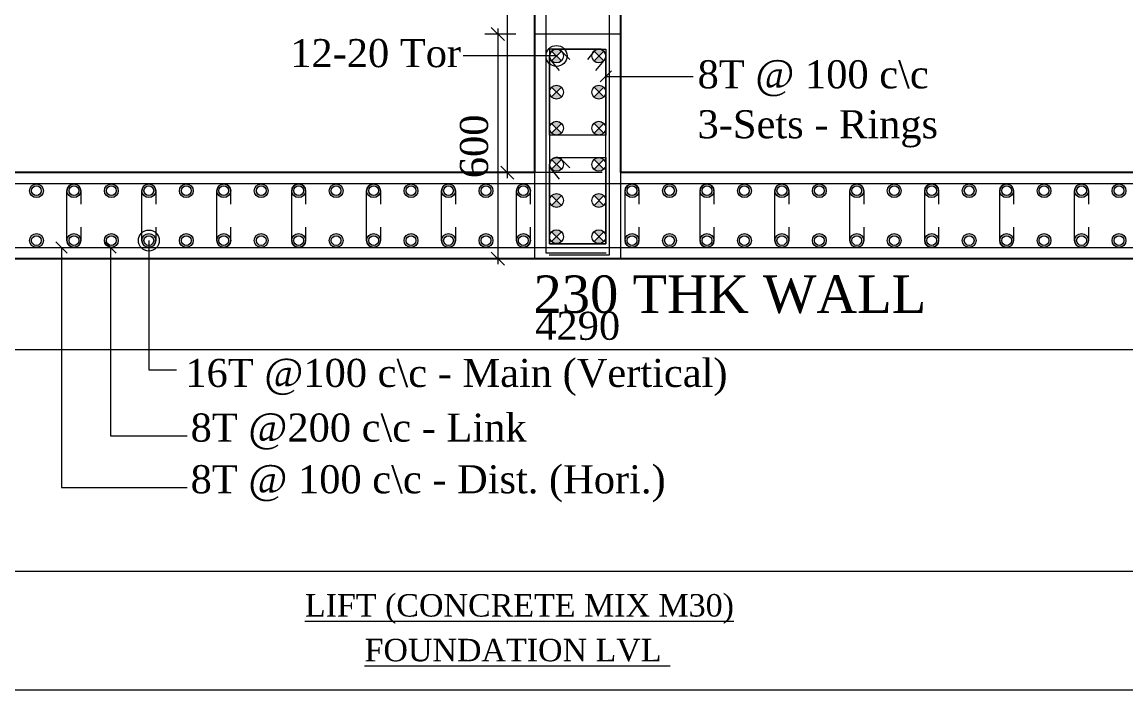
# Model space of a CAD drawing. Header units: metres. Extents: x 95882 to 260884, y 3603 to 81317.
# Drawn here: x 205947 to 208894, y 9093 to 10877 of the extents above; entities that cross this region are included whole.
import ezdxf
from ezdxf.enums import TextEntityAlignment as Align

# ---------------------------------------------------------------- set-up
doc = ezdxf.new("R2010")
doc.units = ezdxf.units.M
doc.header["$LTSCALE"] = 0.05
doc.header["$MEASUREMENT"] = 0
doc.layers.get('0').update_dxf_attribs({"linetype": 'CONTINUOUS', "lineweight": 0})
for name, color, linetype, lineweight in [('S-C3-UP TO TOP', 6, 'CONTINUOUS', 25), ('S-DIM-R', 7, 'CONTINUOUS', 9), ('S-SECTION', 5, 'CONTINUOUS', 5), ('S-SECTION MARK', 124, 'CONTINUOUS', 0), ('S-SHEET', 251, 'CONTINUOUS', 0), ('S-STEEL COL_DIA', 1, 'CONTINUOUS', 9), ('S-STEEL LINK', 1, 'CONTINUOUS', 0), ('S-STEEL RING', 1, 'CONTINUOUS', 9), ('S-TEXT', 7, 'CONTINUOUS', 0), ('S-TEXT COL.', 7, 'CONTINUOUS', 0), ('S-TEXT TITLE', 1, 'CONTINUOUS', 0)]:
    doc.layers.add(name, color=color, linetype=linetype, lineweight=lineweight)
doc.styles.add('SHEET TEXT', font='times.ttf')
doc.styles.get("Standard").update_dxf_attribs({"font": 'times.ttf'})
doc.styles.add('TEXT', font='times.ttf')

# ---------------------------------------------------------------- blocks, each defined once
blk = doc.blocks.new('_Origin')
at = {"color": 0, "linetype": 'ByBlock', "lineweight": -2}
blk.add_line((0, 0), (-1, 0), dxfattribs=at)
blk.add_circle((0, 0), 0.5, dxfattribs=at)
blk = doc.blocks.new('_Oblique')
at = {"color": 0, "linetype": 'ByBlock', "lineweight": -2}
blk.add_line((-0.5, -0.5), (0.5, 0.5), dxfattribs=at)

msp = doc.modelspace()

# ---------------------------------------------------------------- hatches: boundary and pattern name
at = {"layer": 'S-STEEL COL_DIA'}
h = msp.add_hatch(color=256, dxfattribs=at)
h.dxf.hatch_style = 1
h.paths.add_polyline_path([(207373.4, 10786.3), (207373.4, 10767.9, -0.198912), (207360.4, 10773.3)])
h.paths.add_polyline_path([(207373.4, 10786.3), (207386.5, 10773.3, -0.198912), (207373.4, 10767.9)])
h.paths.add_polyline_path([(207373.4, 10804.8, -0.198912), (207386.5, 10799.4), (207373.4, 10786.3)])
h.paths.add_polyline_path([(207360.4, 10799.4, -0.198912), (207373.4, 10804.8), (207373.4, 10786.3)])
h = msp.add_hatch(color=256, dxfattribs=at)
h.dxf.hatch_style = 1
h.paths.add_polyline_path([(207486.5, 10786.3), (207486.5, 10767.9, 0.198912), (207499.6, 10773.3)])
h.paths.add_polyline_path([(207486.5, 10786.3), (207473.5, 10773.3, 0.198912), (207486.5, 10767.9)])
h.paths.add_polyline_path([(207486.5, 10804.8, 0.198912), (207473.5, 10799.4), (207486.5, 10786.3)])
h.paths.add_polyline_path([(207499.6, 10799.4, 0.198912), (207486.5, 10804.8), (207486.5, 10786.3)])
h = msp.add_hatch(color=256, dxfattribs=at)
h.dxf.hatch_style = 1
h.paths.add_polyline_path([(207373.4, 10689.7), (207373.4, 10671.3, -0.198912), (207360.4, 10676.7)])
h.paths.add_polyline_path([(207373.4, 10689.7), (207386.5, 10676.7, -0.198912), (207373.4, 10671.3)])
h.paths.add_polyline_path([(207373.4, 10708.2, -0.198912), (207386.5, 10702.8), (207373.4, 10689.7)])
h.paths.add_polyline_path([(207360.4, 10702.8, -0.198912), (207373.4, 10708.2), (207373.4, 10689.7)])
h = msp.add_hatch(color=256, dxfattribs=at)
h.dxf.hatch_style = 1
h.paths.add_polyline_path([(207486.5, 10689.7), (207486.5, 10671.3, 0.198912), (207499.6, 10676.7)])
h.paths.add_polyline_path([(207486.5, 10689.7), (207473.5, 10676.7, 0.198912), (207486.5, 10671.3)])
h.paths.add_polyline_path([(207486.5, 10708.2, 0.198912), (207473.5, 10702.8), (207486.5, 10689.7)])
h.paths.add_polyline_path([(207499.6, 10702.8, 0.198912), (207486.5, 10708.2), (207486.5, 10689.7)])
h = msp.add_hatch(color=256, dxfattribs=at)
h.dxf.hatch_style = 1
h.paths.add_polyline_path([(207373.4, 10593.2), (207373.4, 10574.7, -0.198912), (207360.4, 10580.1)])
h.paths.add_polyline_path([(207373.4, 10593.2), (207386.5, 10580.1, -0.198912), (207373.4, 10574.7)])
h.paths.add_polyline_path([(207373.4, 10611.6, -0.198912), (207386.5, 10606.2), (207373.4, 10593.2)])
h.paths.add_polyline_path([(207360.4, 10606.2, -0.198912), (207373.4, 10611.6), (207373.4, 10593.2)])
h = msp.add_hatch(color=256, dxfattribs=at)
h.dxf.hatch_style = 1
h.paths.add_polyline_path([(207486.5, 10593.2), (207486.5, 10574.7, 0.198912), (207499.6, 10580.1)])
h.paths.add_polyline_path([(207486.5, 10593.2), (207473.5, 10580.1, 0.198912), (207486.5, 10574.7)])
h.paths.add_polyline_path([(207486.5, 10611.6, 0.198912), (207473.5, 10606.2), (207486.5, 10593.2)])
h.paths.add_polyline_path([(207499.6, 10606.2, 0.198912), (207486.5, 10611.6), (207486.5, 10593.2)])
h = msp.add_hatch(color=256, dxfattribs=at)
h.dxf.hatch_style = 1
h.paths.add_polyline_path([(207373.4, 10496.6), (207373.4, 10478.1, -0.198912), (207360.4, 10483.6)])
h.paths.add_polyline_path([(207373.4, 10496.6), (207386.5, 10483.6, -0.198912), (207373.4, 10478.1)])
h.paths.add_polyline_path([(207373.4, 10515, -0.198912), (207386.5, 10509.6), (207373.4, 10496.6)])
h.paths.add_polyline_path([(207360.4, 10509.6, -0.198912), (207373.4, 10515), (207373.4, 10496.6)])
h = msp.add_hatch(color=256, dxfattribs=at)
h.dxf.hatch_style = 1
h.paths.add_polyline_path([(207486.5, 10496.6), (207486.5, 10478.1, 0.198912), (207499.6, 10483.6)])
h.paths.add_polyline_path([(207486.5, 10496.6), (207473.5, 10483.6, 0.198912), (207486.5, 10478.1)])
h.paths.add_polyline_path([(207486.5, 10515, 0.198912), (207473.5, 10509.6), (207486.5, 10496.6)])
h.paths.add_polyline_path([(207499.6, 10509.6, 0.198912), (207486.5, 10515), (207486.5, 10496.6)])
h = msp.add_hatch(color=256, dxfattribs=at)
h.dxf.hatch_style = 1
h.paths.add_polyline_path([(205985, 10407.9, -1), (205985, 10444.8, -1)])
h.paths.add_polyline_path([(205985, 10439.4, 1), (205985, 10413.3, 1)], flags=16)
h = msp.add_hatch(color=256, dxfattribs=at)
h.dxf.hatch_style = 1
h.paths.add_polyline_path([(206085, 10407.9, -1), (206085, 10444.8, -1)])
h.paths.add_polyline_path([(206085, 10439.4, 1), (206085, 10413.3, 1)], flags=16)
h = msp.add_hatch(color=256, dxfattribs=at)
h.dxf.hatch_style = 1
h.paths.add_polyline_path([(206185, 10407.9, -1), (206185, 10444.8, -1)])
h.paths.add_polyline_path([(206185, 10439.4, 1), (206185, 10413.3, 1)], flags=16)
h = msp.add_hatch(color=256, dxfattribs=at)
h.dxf.hatch_style = 1
h.paths.add_polyline_path([(206285, 10407.9, -1), (206285, 10444.8, -1)])
h.paths.add_polyline_path([(206285, 10439.4, 1), (206285, 10413.3, 1)], flags=16)
h = msp.add_hatch(color=256, dxfattribs=at)
h.dxf.hatch_style = 1
h.paths.add_polyline_path([(206385, 10407.9, 1), (206385, 10444.8, 1)])
h.paths.add_polyline_path([(206385, 10439.4, -1), (206385, 10413.3, -1)], flags=16)
h = msp.add_hatch(color=256, dxfattribs=at)
h.dxf.hatch_style = 1
h.paths.add_polyline_path([(206485, 10407.9, 1), (206485, 10444.8, 1)])
h.paths.add_polyline_path([(206485, 10439.4, -1), (206485, 10413.3, -1)], flags=16)
h = msp.add_hatch(color=256, dxfattribs=at)
h.dxf.hatch_style = 1
h.paths.add_polyline_path([(206585, 10407.9, 1), (206585, 10444.8, 1)])
h.paths.add_polyline_path([(206585, 10439.4, -1), (206585, 10413.3, -1)], flags=16)
h = msp.add_hatch(color=256, dxfattribs=at)
h.dxf.hatch_style = 1
h.paths.add_polyline_path([(206685, 10407.9, 1), (206685, 10444.8, 1)])
h.paths.add_polyline_path([(206685, 10439.4, -1), (206685, 10413.3, -1)], flags=16)
h = msp.add_hatch(color=256, dxfattribs=at)
h.dxf.hatch_style = 1
h.paths.add_polyline_path([(206785, 10407.9, 1), (206785, 10444.8, 1)])
h.paths.add_polyline_path([(206785, 10439.4, -1), (206785, 10413.3, -1)], flags=16)
h = msp.add_hatch(color=256, dxfattribs=at)
h.dxf.hatch_style = 1
h.paths.add_polyline_path([(206885, 10407.9, 1), (206885, 10444.8, 1)])
h.paths.add_polyline_path([(206885, 10439.4, -1), (206885, 10413.3, -1)], flags=16)
h = msp.add_hatch(color=256, dxfattribs=at)
h.dxf.hatch_style = 1
h.paths.add_polyline_path([(206985, 10407.9, 1), (206985, 10444.8, 1)])
h.paths.add_polyline_path([(206985, 10439.4, -1), (206985, 10413.3, -1)], flags=16)
h = msp.add_hatch(color=256, dxfattribs=at)
h.dxf.hatch_style = 1
h.paths.add_polyline_path([(207085, 10407.9, 1), (207085, 10444.8, 1)])
h.paths.add_polyline_path([(207085, 10439.4, -1), (207085, 10413.3, -1)], flags=16)
h = msp.add_hatch(color=256, dxfattribs=at)
h.dxf.hatch_style = 1
h.paths.add_polyline_path([(207185, 10407.9, 1), (207185, 10444.8, 1)])
h.paths.add_polyline_path([(207185, 10439.4, -1), (207185, 10413.3, -1)], flags=16)
h = msp.add_hatch(color=256, dxfattribs=at)
h.dxf.hatch_style = 1
h.paths.add_polyline_path([(207285, 10407.9, 1), (207285, 10444.8, 1)])
h.paths.add_polyline_path([(207285, 10439.4, -1), (207285, 10413.3, -1)], flags=16)
h = msp.add_hatch(color=256, dxfattribs=at)
h.dxf.hatch_style = 1
h.paths.add_polyline_path([(207575, 10407.9, 1), (207575, 10444.8, 1)])
h.paths.add_polyline_path([(207575, 10439.4, -1), (207575, 10413.3, -1)], flags=16)
h = msp.add_hatch(color=256, dxfattribs=at)
h.dxf.hatch_style = 1
h.paths.add_polyline_path([(207675, 10407.9, -1), (207675, 10444.8, -1)])
h.paths.add_polyline_path([(207675, 10439.4, 1), (207675, 10413.3, 1)], flags=16)
h = msp.add_hatch(color=256, dxfattribs=at)
h.dxf.hatch_style = 1
h.paths.add_polyline_path([(207775, 10407.9, -1), (207775, 10444.8, -1)])
h.paths.add_polyline_path([(207775, 10439.4, 1), (207775, 10413.3, 1)], flags=16)
h = msp.add_hatch(color=256, dxfattribs=at)
h.dxf.hatch_style = 1
h.paths.add_polyline_path([(207875, 10407.9, -1), (207875, 10444.8, -1)])
h.paths.add_polyline_path([(207875, 10439.4, 1), (207875, 10413.3, 1)], flags=16)
h = msp.add_hatch(color=256, dxfattribs=at)
h.dxf.hatch_style = 1
h.paths.add_polyline_path([(207975, 10407.9, -1), (207975, 10444.8, -1)])
h.paths.add_polyline_path([(207975, 10439.4, 1), (207975, 10413.3, 1)], flags=16)
h = msp.add_hatch(color=256, dxfattribs=at)
h.dxf.hatch_style = 1
h.paths.add_polyline_path([(208075, 10407.9, -1), (208075, 10444.8, -1)])
h.paths.add_polyline_path([(208075, 10439.4, 1), (208075, 10413.3, 1)], flags=16)
h = msp.add_hatch(color=256, dxfattribs=at)
h.dxf.hatch_style = 1
h.paths.add_polyline_path([(208175, 10407.9, -1), (208175, 10444.8, -1)])
h.paths.add_polyline_path([(208175, 10439.4, 1), (208175, 10413.3, 1)], flags=16)
h = msp.add_hatch(color=256, dxfattribs=at)
h.dxf.hatch_style = 1
h.paths.add_polyline_path([(208275, 10407.9, -1), (208275, 10444.8, -1)])
h.paths.add_polyline_path([(208275, 10439.4, 1), (208275, 10413.3, 1)], flags=16)
h = msp.add_hatch(color=256, dxfattribs=at)
h.dxf.hatch_style = 1
h.paths.add_polyline_path([(208375, 10407.9, -1), (208375, 10444.8, -1)])
h.paths.add_polyline_path([(208375, 10439.4, 1), (208375, 10413.3, 1)], flags=16)
h = msp.add_hatch(color=256, dxfattribs=at)
h.dxf.hatch_style = 1
h.paths.add_polyline_path([(208475, 10407.9, -1), (208475, 10444.8, -1)])
h.paths.add_polyline_path([(208475, 10439.4, 1), (208475, 10413.3, 1)], flags=16)
h = msp.add_hatch(color=256, dxfattribs=at)
h.dxf.hatch_style = 1
h.paths.add_polyline_path([(208575, 10407.9, 1), (208575, 10444.8, 1)])
h.paths.add_polyline_path([(208575, 10439.4, -1), (208575, 10413.3, -1)], flags=16)
h = msp.add_hatch(color=256, dxfattribs=at)
h.dxf.hatch_style = 1
h.paths.add_polyline_path([(208675, 10407.9, 1), (208675, 10444.8, 1)])
h.paths.add_polyline_path([(208675, 10439.4, -1), (208675, 10413.3, -1)], flags=16)
h = msp.add_hatch(color=256, dxfattribs=at)
h.dxf.hatch_style = 1
h.paths.add_polyline_path([(208775, 10407.9, 1), (208775, 10444.8, 1)])
h.paths.add_polyline_path([(208775, 10439.4, -1), (208775, 10413.3, -1)], flags=16)
h = msp.add_hatch(color=256, dxfattribs=at)
h.dxf.hatch_style = 1
h.paths.add_polyline_path([(208875, 10407.9, 1), (208875, 10444.8, 1)])
h.paths.add_polyline_path([(208875, 10439.4, -1), (208875, 10413.3, -1)], flags=16)
h = msp.add_hatch(color=256, dxfattribs=at)
h.dxf.hatch_style = 1
h.paths.add_polyline_path([(207373.4, 10400), (207373.4, 10381.6, -0.198912), (207360.4, 10387)])
h.paths.add_polyline_path([(207373.4, 10400), (207386.5, 10387, -0.198912), (207373.4, 10381.6)])
h.paths.add_polyline_path([(207373.4, 10418.5, -0.198912), (207386.5, 10413.1), (207373.4, 10400)])
h.paths.add_polyline_path([(207360.4, 10413.1, -0.198912), (207373.4, 10418.5), (207373.4, 10400)])
h = msp.add_hatch(color=256, dxfattribs=at)
h.dxf.hatch_style = 1
h.paths.add_polyline_path([(207486.5, 10400), (207486.5, 10381.6, 0.198912), (207499.6, 10387)])
h.paths.add_polyline_path([(207486.5, 10400), (207473.5, 10387, 0.198912), (207486.5, 10381.6)])
h.paths.add_polyline_path([(207486.5, 10418.5, 0.198912), (207473.5, 10413.1), (207486.5, 10400)])
h.paths.add_polyline_path([(207499.6, 10413.1, 0.198912), (207486.5, 10418.5), (207486.5, 10400)])
h = msp.add_hatch(color=256, dxfattribs=at)
h.dxf.hatch_style = 1
h.paths.add_polyline_path([(207373.4, 10303.5), (207373.4, 10285, -0.198912), (207360.4, 10290.4)])
h.paths.add_polyline_path([(207373.4, 10303.5), (207386.5, 10290.4, -0.198912), (207373.4, 10285)])
h.paths.add_polyline_path([(207373.4, 10321.9, -0.198912), (207386.5, 10316.5), (207373.4, 10303.5)])
h.paths.add_polyline_path([(207360.4, 10316.5, -0.198912), (207373.4, 10321.9), (207373.4, 10303.5)])
h = msp.add_hatch(color=256, dxfattribs=at)
h.dxf.hatch_style = 1
h.paths.add_polyline_path([(207486.5, 10303.5), (207486.5, 10285, 0.198912), (207499.6, 10290.4)])
h.paths.add_polyline_path([(207486.5, 10303.5), (207473.5, 10290.4, 0.198912), (207486.5, 10285)])
h.paths.add_polyline_path([(207486.5, 10321.9, 0.198912), (207473.5, 10316.5), (207486.5, 10303.5)])
h.paths.add_polyline_path([(207499.6, 10316.5, 0.198912), (207486.5, 10321.9), (207486.5, 10303.5)])
h = msp.add_hatch(color=256, dxfattribs=at)
h.dxf.hatch_style = 1
h.paths.add_polyline_path([(205985, 10311.7, 1), (205985, 10274.8, 1)])
h.paths.add_polyline_path([(205985, 10280.2, -1), (205985, 10306.3, -1)], flags=16)
h = msp.add_hatch(color=256, dxfattribs=at)
h.dxf.hatch_style = 1
h.paths.add_polyline_path([(206085, 10311.7, 1), (206085, 10274.8, 1)])
h.paths.add_polyline_path([(206085, 10280.2, -1), (206085, 10306.3, -1)], flags=16)
h = msp.add_hatch(color=256, dxfattribs=at)
h.dxf.hatch_style = 1
h.paths.add_polyline_path([(206185, 10311.7, 1), (206185, 10274.8, 1)])
h.paths.add_polyline_path([(206185, 10280.2, -1), (206185, 10306.3, -1)], flags=16)
h = msp.add_hatch(color=256, dxfattribs=at)
h.dxf.hatch_style = 1
h.paths.add_polyline_path([(206285, 10311.7, 1), (206285, 10274.8, 1)])
h.paths.add_polyline_path([(206285, 10280.2, -1), (206285, 10306.3, -1)], flags=16)
h = msp.add_hatch(color=256, dxfattribs=at)
h.dxf.hatch_style = 1
h.paths.add_polyline_path([(206385, 10311.7, -1), (206385, 10274.8, -1)])
h.paths.add_polyline_path([(206385, 10280.2, 1), (206385, 10306.3, 1)], flags=16)
h = msp.add_hatch(color=256, dxfattribs=at)
h.dxf.hatch_style = 1
h.paths.add_polyline_path([(206485, 10311.7, -1), (206485, 10274.8, -1)])
h.paths.add_polyline_path([(206485, 10280.2, 1), (206485, 10306.3, 1)], flags=16)
h = msp.add_hatch(color=256, dxfattribs=at)
h.dxf.hatch_style = 1
h.paths.add_polyline_path([(206585, 10311.7, -1), (206585, 10274.8, -1)])
h.paths.add_polyline_path([(206585, 10280.2, 1), (206585, 10306.3, 1)], flags=16)
h = msp.add_hatch(color=256, dxfattribs=at)
h.dxf.hatch_style = 1
h.paths.add_polyline_path([(206685, 10311.7, -1), (206685, 10274.8, -1)])
h.paths.add_polyline_path([(206685, 10280.2, 1), (206685, 10306.3, 1)], flags=16)
h = msp.add_hatch(color=256, dxfattribs=at)
h.dxf.hatch_style = 1
h.paths.add_polyline_path([(206785, 10311.7, -1), (206785, 10274.8, -1)])
h.paths.add_polyline_path([(206785, 10280.2, 1), (206785, 10306.3, 1)], flags=16)
h = msp.add_hatch(color=256, dxfattribs=at)
h.dxf.hatch_style = 1
h.paths.add_polyline_path([(206885, 10311.7, -1), (206885, 10274.8, -1)])
h.paths.add_polyline_path([(206885, 10280.2, 1), (206885, 10306.3, 1)], flags=16)
h = msp.add_hatch(color=256, dxfattribs=at)
h.dxf.hatch_style = 1
h.paths.add_polyline_path([(206985, 10311.7, -1), (206985, 10274.8, -1)])
h.paths.add_polyline_path([(206985, 10280.2, 1), (206985, 10306.3, 1)], flags=16)
h = msp.add_hatch(color=256, dxfattribs=at)
h.dxf.hatch_style = 1
h.paths.add_polyline_path([(207085, 10311.7, -1), (207085, 10274.8, -1)])
h.paths.add_polyline_path([(207085, 10280.2, 1), (207085, 10306.3, 1)], flags=16)
h = msp.add_hatch(color=256, dxfattribs=at)
h.dxf.hatch_style = 1
h.paths.add_polyline_path([(207185, 10311.7, -1), (207185, 10274.8, -1)])
h.paths.add_polyline_path([(207185, 10280.2, 1), (207185, 10306.3, 1)], flags=16)
h = msp.add_hatch(color=256, dxfattribs=at)
h.dxf.hatch_style = 1
h.paths.add_polyline_path([(207285, 10311.7, -1), (207285, 10274.8, -1)])
h.paths.add_polyline_path([(207285, 10280.2, 1), (207285, 10306.3, 1)], flags=16)
h = msp.add_hatch(color=256, dxfattribs=at)
h.dxf.hatch_style = 1
h.paths.add_polyline_path([(207575, 10311.7, -1), (207575, 10274.8, -1)])
h.paths.add_polyline_path([(207575, 10280.2, 1), (207575, 10306.3, 1)], flags=16)
h = msp.add_hatch(color=256, dxfattribs=at)
h.dxf.hatch_style = 1
h.paths.add_polyline_path([(207675, 10311.7, 1), (207675, 10274.8, 1)])
h.paths.add_polyline_path([(207675, 10280.2, -1), (207675, 10306.3, -1)], flags=16)
h = msp.add_hatch(color=256, dxfattribs=at)
h.dxf.hatch_style = 1
h.paths.add_polyline_path([(207775, 10311.7, 1), (207775, 10274.8, 1)])
h.paths.add_polyline_path([(207775, 10280.2, -1), (207775, 10306.3, -1)], flags=16)
h = msp.add_hatch(color=256, dxfattribs=at)
h.dxf.hatch_style = 1
h.paths.add_polyline_path([(207875, 10311.7, 1), (207875, 10274.8, 1)])
h.paths.add_polyline_path([(207875, 10280.2, -1), (207875, 10306.3, -1)], flags=16)
h = msp.add_hatch(color=256, dxfattribs=at)
h.dxf.hatch_style = 1
h.paths.add_polyline_path([(207975, 10311.7, 1), (207975, 10274.8, 1)])
h.paths.add_polyline_path([(207975, 10280.2, -1), (207975, 10306.3, -1)], flags=16)
h = msp.add_hatch(color=256, dxfattribs=at)
h.dxf.hatch_style = 1
h.paths.add_polyline_path([(208075, 10311.7, 1), (208075, 10274.8, 1)])
h.paths.add_polyline_path([(208075, 10280.2, -1), (208075, 10306.3, -1)], flags=16)
h = msp.add_hatch(color=256, dxfattribs=at)
h.dxf.hatch_style = 1
h.paths.add_polyline_path([(208175, 10311.7, 1), (208175, 10274.8, 1)])
h.paths.add_polyline_path([(208175, 10280.2, -1), (208175, 10306.3, -1)], flags=16)
h = msp.add_hatch(color=256, dxfattribs=at)
h.dxf.hatch_style = 1
h.paths.add_polyline_path([(208275, 10311.7, 1), (208275, 10274.8, 1)])
h.paths.add_polyline_path([(208275, 10280.2, -1), (208275, 10306.3, -1)], flags=16)
h = msp.add_hatch(color=256, dxfattribs=at)
h.dxf.hatch_style = 1
h.paths.add_polyline_path([(208375, 10311.7, 1), (208375, 10274.8, 1)])
h.paths.add_polyline_path([(208375, 10280.2, -1), (208375, 10306.3, -1)], flags=16)
h = msp.add_hatch(color=256, dxfattribs=at)
h.dxf.hatch_style = 1
h.paths.add_polyline_path([(208475, 10311.7, 1), (208475, 10274.8, 1)])
h.paths.add_polyline_path([(208475, 10280.2, -1), (208475, 10306.3, -1)], flags=16)
h = msp.add_hatch(color=256, dxfattribs=at)
h.dxf.hatch_style = 1
h.paths.add_polyline_path([(208575, 10311.7, -1), (208575, 10274.8, -1)])
h.paths.add_polyline_path([(208575, 10280.2, 1), (208575, 10306.3, 1)], flags=16)
h = msp.add_hatch(color=256, dxfattribs=at)
h.dxf.hatch_style = 1
h.paths.add_polyline_path([(208675, 10311.7, -1), (208675, 10274.8, -1)])
h.paths.add_polyline_path([(208675, 10280.2, 1), (208675, 10306.3, 1)], flags=16)
h = msp.add_hatch(color=256, dxfattribs=at)
h.dxf.hatch_style = 1
h.paths.add_polyline_path([(208775, 10311.7, -1), (208775, 10274.8, -1)])
h.paths.add_polyline_path([(208775, 10280.2, 1), (208775, 10306.3, 1)], flags=16)
h = msp.add_hatch(color=256, dxfattribs=at)
h.dxf.hatch_style = 1
h.paths.add_polyline_path([(208875, 10311.7, -1), (208875, 10274.8, -1)])
h.paths.add_polyline_path([(208875, 10280.2, 1), (208875, 10306.3, 1)], flags=16)

# ---------------------------------------------------------------- linework, layer by layer
for p, q in [((207241.9, 12479.8), (207241.9, 10459.8)), ((207495, 10474.8), (207206.9, 10474.8)), ((205270, 10001.7), (209590, 10001.7))]:
    msp.add_line(p, q)
at = {"layer": 'S-C3-UP TO TOP', "color": 5}
for p, q in [((207315, 12464.8), (207315, 10474.8)), ((207545, 10474.8), (207545, 12464.8)), ((207315, 10474.8), (205515, 10474.8)), ((209345, 10474.8), (207545, 10474.8)), ((205285, 10244.8), (209575, 10244.8))]:
    msp.add_line(p, q, dxfattribs=at)
at = {"layer": 'S-DIM-R'}
for p, q in [((207265, 10844.8, 0.1), (207181.7, 10844.8, 0.1)), ((207216.7, 10859.8, 0.1), (207216.7, 10229.8, 0.1)), ((207265, 10244.8, 0.1), (207181.7, 10244.8, 0.1))]:
    msp.add_line(p, q, dxfattribs=at)
at = {"layer": 'S-SECTION'}
for p, q in [((207545, 10844.8), (207315, 10844.8)), ((207315, 10844.8), (207315, 10244.8)), ((207545, 10244.8), (207545, 10844.8)), ((207315, 10244.8), (207545, 10244.8))]:
    msp.add_line(p, q, dxfattribs=at)
at = {"layer": 'S-SECTION MARK', "linetype": 'ByBlock'}
for points in [[(207317.4, 10786.3), (207123.8, 10786.3)], [(206285, 10237.2), (206285, 9948.1), (206359.2, 9948.1)]]:
    msp.add_lwpolyline(points, dxfattribs=at)
at = {"layer": 'S-SECTION MARK'}
for points in [[(207505, 10731.8), (207738.5, 10731.8)], [(206051.8, 10274.7), (206051.7, 9633.3), (206386.9, 9633.3)], [(206182.7, 10274.7), (206182.7, 9771.3), (206386.9, 9771.3)]]:
    msp.add_lwpolyline(points, dxfattribs=at)
at = {"layer": 'S-SHEET'}
for p, q in [((211154.3, 9408.8, -0.1), (203307.9, 9408.8, -0.1)), ((203307.9, 9092.7, -0.1), (211154.3, 9092.7, -0.1))]:
    msp.add_line(p, q, dxfattribs=at)
at = {"layer": 'S-SHEET', "color": 0}
msp.add_line((203307.9, 9092.7, -0.1), (211154.3, 9092.7, -0.1), dxfattribs=at)
at = {"layer": 'S-STEEL COL_DIA', "lineweight": 5}
for p, q in [((207386.5, 10799.4, 0), (207360.4, 10773.3, 0)), ((207360.4, 10799.4, 0), (207386.5, 10773.3, 0)), ((207473.5, 10799.4, 0), (207499.6, 10773.3, 0)), ((207499.6, 10799.4, 0), (207473.5, 10773.3, 0)), ((207386.5, 10702.8, 0.1), (207360.4, 10676.7, 0.1)), ((207360.4, 10702.8, 0.1), (207386.5, 10676.7, 0.1)), ((207473.5, 10702.8, 0.1), (207499.6, 10676.7, 0.1)), ((207499.6, 10702.8, 0.1), (207473.5, 10676.7, 0.1)), ((207386.5, 10606.2, 0.1), (207360.4, 10580.1, 0.1)), ((207360.4, 10606.2, 0.1), (207386.5, 10580.1, 0.1)), ((207473.5, 10606.2, 0.1), (207499.6, 10580.1, 0.1)), ((207499.6, 10606.2, 0.1), (207473.5, 10580.1, 0.1)), ((207386.5, 10509.6, 0.1), (207360.4, 10483.6, 0.1)), ((207360.4, 10509.6, 0.1), (207386.5, 10483.6, 0.1)), ((207473.5, 10509.6, 0.1), (207499.6, 10483.6, 0.1)), ((207499.6, 10509.6, 0.1), (207473.5, 10483.6, 0.1)), ((207386.5, 10413.1, 0.1), (207360.4, 10387, 0.1)), ((207360.4, 10413.1, 0.1), (207386.5, 10387, 0.1)), ((207473.5, 10413.1, 0.1), (207499.6, 10387, 0.1)), ((207499.6, 10413.1, 0.1), (207473.5, 10387, 0.1)), ((207386.5, 10316.5, 0), (207360.4, 10290.4, 0)), ((207360.4, 10316.5, 0), (207386.5, 10290.4, 0)), ((207473.5, 10316.5, 0), (207499.6, 10290.4, 0)), ((207499.6, 10316.5, 0), (207473.5, 10290.4, 0))]:
    msp.add_line(p, q, dxfattribs=at)
for centre, radius in [((207373.4, 10786.3, 0), 18.5), ((207486.5, 10786.3, 0), 18.5), ((207373.4, 10689.7, 0.1), 18.5), ((207486.5, 10689.7, 0.1), 18.5), ((207373.4, 10593.2, 0.1), 18.5), ((207486.5, 10593.2, 0.1), 18.5), ((207373.4, 10496.6, 0.1), 18.5), ((207486.5, 10496.6, 0.1), 18.5), ((205985, 10426.3), 18.5), ((205985, 10426.3), 13), ((206085, 10426.3), 18.5), ((206085, 10426.3), 13), ((206185, 10426.3), 18.5), ((206185, 10426.3), 13), ((206285, 10426.3), 18.5), ((206285, 10426.3), 13), ((206385, 10426.3), 18.5), ((206385, 10426.3), 13), ((206485, 10426.3), 18.5), ((206485, 10426.3), 13), ((206585, 10426.3), 18.5), ((206585, 10426.3), 13), ((206685, 10426.3), 18.5), ((206685, 10426.3), 13), ((206785, 10426.3), 18.5), ((206785, 10426.3), 13), ((206885, 10426.3), 18.5), ((206885, 10426.3), 13), ((206985, 10426.3), 18.5), ((206985, 10426.3), 13), ((207085, 10426.3), 18.5), ((207085, 10426.3), 13), ((207185, 10426.3), 18.5), ((207185, 10426.3), 13), ((207285, 10426.3), 18.5), ((207285, 10426.3), 13), ((207575, 10426.3), 18.5), ((207575, 10426.3), 13), ((207675, 10426.3), 18.5), ((207675, 10426.3), 13), ((207775, 10426.3), 18.5), ((207775, 10426.3), 13), ((207875, 10426.3), 18.5), ((207875, 10426.3), 13), ((207975, 10426.3), 18.5), ((207975, 10426.3), 13), ((208075, 10426.3), 18.5), ((208075, 10426.3), 13), ((208175, 10426.3), 18.5), ((208175, 10426.3), 13), ((208275, 10426.3), 18.5), ((208275, 10426.3), 13), ((208375, 10426.3), 18.5), ((208375, 10426.3), 13), ((208475, 10426.3), 18.5), ((208475, 10426.3), 13), ((208575, 10426.3), 18.5), ((208575, 10426.3), 13), ((208675, 10426.3), 18.5), ((208675, 10426.3), 13), ((208775, 10426.3), 18.5), ((208775, 10426.3), 13), ((208875, 10426.3), 18.5), ((208875, 10426.3), 13), ((207373.4, 10400, 0.1), 18.5), ((207486.5, 10400, 0.1), 18.5), ((207373.4, 10303.5, 0), 18.5), ((207486.5, 10303.5, 0), 18.5), ((205985, 10293.2), 18.5), ((205985, 10293.2), 13), ((206085, 10293.2), 18.5), ((206085, 10293.2), 13), ((206185, 10293.2), 18.5), ((206185, 10293.2), 13), ((206285, 10293.2), 18.5), ((206285, 10293.2), 13), ((206385, 10293.2), 18.5), ((206385, 10293.2), 13), ((206485, 10293.2), 18.5), ((206485, 10293.2), 13), ((206585, 10293.2), 18.5), ((206585, 10293.2), 13), ((206685, 10293.2), 18.5), ((206685, 10293.2), 13), ((206785, 10293.2), 18.5), ((206785, 10293.2), 13), ((206885, 10293.2), 18.5), ((206885, 10293.2), 13), ((206985, 10293.2), 18.5), ((206985, 10293.2), 13), ((207085, 10293.2), 18.5), ((207085, 10293.2), 13), ((207185, 10293.2), 18.5), ((207185, 10293.2), 13), ((207285, 10293.2), 18.5), ((207285, 10293.2), 13), ((207575, 10293.2), 18.5), ((207575, 10293.2), 13), ((207675, 10293.2), 18.5), ((207675, 10293.2), 13), ((207775, 10293.2), 18.5), ((207775, 10293.2), 13), ((207875, 10293.2), 18.5), ((207875, 10293.2), 13), ((207975, 10293.2), 18.5), ((207975, 10293.2), 13), ((208075, 10293.2), 18.5), ((208075, 10293.2), 13), ((208175, 10293.2), 18.5), ((208175, 10293.2), 13), ((208275, 10293.2), 18.5), ((208275, 10293.2), 13), ((208375, 10293.2), 18.5), ((208375, 10293.2), 13), ((208475, 10293.2), 18.5), ((208475, 10293.2), 13), ((208575, 10293.2), 18.5), ((208575, 10293.2), 13), ((208675, 10293.2), 18.5), ((208675, 10293.2), 13), ((208775, 10293.2), 18.5), ((208775, 10293.2), 13), ((208875, 10293.2), 18.5), ((208875, 10293.2), 13)]:
    msp.add_circle(centre, radius, dxfattribs=at)
at = {"layer": 'S-STEEL LINK', "color": 3}
for p, q in [((206066.5, 10293.1), (206066.5, 10426.3)), ((206103.4, 10426.3), (206103.4, 10390.3)), ((206266.5, 10293.1), (206266.5, 10426.3)), ((206303.4, 10426.3), (206303.4, 10390.3)), ((206466.5, 10293.1), (206466.5, 10426.3)), ((206503.4, 10426.3), (206503.4, 10390.3)), ((206666.5, 10293.1), (206666.5, 10426.3)), ((206703.4, 10426.3), (206703.4, 10390.3)), ((206866.5, 10293.1), (206866.5, 10426.3)), ((206903.4, 10426.3), (206903.4, 10390.3)), ((207066.5, 10293.1), (207066.5, 10426.3)), ((207103.4, 10426.3), (207103.4, 10390.3)), ((207266.5, 10293.1), (207266.5, 10426.3)), ((207303.4, 10426.3), (207303.4, 10390.3)), ((207556.5, 10293.1), (207556.5, 10426.3)), ((207593.4, 10426.3), (207593.4, 10390.3)), ((207756.5, 10293.1), (207756.5, 10426.3)), ((207793.4, 10426.3), (207793.4, 10390.3)), ((207956.5, 10293.1), (207956.5, 10426.3)), ((207993.4, 10426.3), (207993.4, 10390.3)), ((208156.5, 10293.1), (208156.5, 10426.3)), ((208193.4, 10426.3), (208193.4, 10390.3)), ((208356.5, 10293.1), (208356.5, 10426.3)), ((208393.4, 10426.3), (208393.4, 10390.3)), ((208556.5, 10293.1), (208556.5, 10426.3)), ((208593.4, 10426.3), (208593.4, 10390.3)), ((208756.5, 10293.1), (208756.5, 10426.3)), ((208793.4, 10426.3), (208793.4, 10390.3)), ((206103.4, 10329.1), (206103.4, 10293.1)), ((206303.4, 10329.1), (206303.4, 10293.1)), ((206503.4, 10329.1), (206503.4, 10293.1)), ((206703.4, 10329.1), (206703.4, 10293.1)), ((206903.4, 10329.1), (206903.4, 10293.1)), ((207103.4, 10329.1), (207103.4, 10293.1)), ((207303.4, 10329.1), (207303.4, 10293.1)), ((207593.4, 10329.1), (207593.4, 10293.1)), ((207793.4, 10329.1), (207793.4, 10293.1)), ((207993.4, 10329.1), (207993.4, 10293.1)), ((208193.4, 10329.1), (208193.4, 10293.1)), ((208393.4, 10329.1), (208393.4, 10293.1)), ((208593.4, 10329.1), (208593.4, 10293.1)), ((208793.4, 10329.1), (208793.4, 10293.1))]:
    msp.add_line(p, q, dxfattribs=at)
for centre, start, end in [((206085, 10426.3), 0, 180), ((206285, 10426.3), 0, 180), ((206485, 10426.3), 0, 180), ((206685, 10426.3), 0, 180), ((206885, 10426.3), 0, 180), ((207085, 10426.3), 0, 180), ((207285, 10426.3), 0, 180), ((207575, 10426.3), 0, 180), ((207775, 10426.3), 0, 180), ((207975, 10426.3), 0, 180), ((208175, 10426.3), 0, 180), ((208375, 10426.3), 0, 180), ((208575, 10426.3), 0, 180), ((208775, 10426.3), 0, 180), ((206085, 10293.1), 180, 0), ((206285, 10293.1), 180, 0), ((206485, 10293.1), 180, 0), ((206685, 10293.1), 180, 0), ((206885, 10293.1), 180, 0), ((207085, 10293.1), 180, 0), ((207285, 10293.1), 180, 0), ((207575, 10293.1), 180, 0), ((207775, 10293.1), 180, 0), ((207975, 10293.1), 180, 0), ((208175, 10293.1), 180, 0), ((208375, 10293.1), 180, 0), ((208575, 10293.1), 180, 0), ((208775, 10293.1), 180, 0)]:
    msp.add_arc(centre, 18.5, start, end, dxfattribs=at)
at = {"layer": 'S-STEEL RING', "color": 30}
for p, q in [((207344.9, 12441.1), (207344.9, 10260.5)), ((207515, 10254.6), (207515, 12446.9)), ((209559.2, 10444.8), (205300.7, 10444.8)), ((205294.9, 10274.8), (209565.1, 10274.8)), ((207344.9, 10260.5), (207505.8, 10260.5)), ((207354.1, 10254.6), (207515, 10254.6))]:
    msp.add_line(p, q, dxfattribs=at)
at = {"layer": 'S-STEEL RING'}
for p, q in [((207486.5, 10804.8, 0), (207355, 10804.8, 0)), ((207355, 10804.8, 0), (207355, 10284.8, 0)), ((207473.5, 10799.4, 0), (207455.7, 10776.8, 0)), ((207505, 10284.8, 0), (207505, 10786.3, 0)), ((207478.3, 10747.3, 0), (207500.8, 10774.6, 0)), ((207355, 10284.8, 0), (207505, 10284.8, 0))]:
    msp.add_line(p, q, dxfattribs=at)
at = {"layer": 'S-STEEL RING', "color": 3}
for p, q in [((207355, 10574.5, 0), (207355, 10786.3, 0)), ((207373.4, 10804.8, 0), (207505, 10804.8, 0)), ((207386.4, 10799.4, 0), (207409.3, 10776.8, 0)), ((207505, 10804.8, 0), (207505, 10574.5, 0)), ((207381.6, 10747.3, 0), (207359.2, 10774.6, 0)), ((207505, 10574.5, 0), (207355, 10574.5, 0)), ((207355, 10284.8, 0), (207355, 10496.6, 0)), ((207373.4, 10515, 0), (207505, 10515, 0)), ((207386.4, 10509.7, 0), (207409.3, 10487.1, 0)), ((207505, 10515, 0), (207505, 10284.8, 0)), ((207381.6, 10457.5, 0), (207359.2, 10484.9, 0)), ((207505, 10284.8, 0), (207355, 10284.8, 0))]:
    msp.add_line(p, q, dxfattribs=at)
for centre, start, end in [((207373.4, 10786.3, 0), 90, 219.3697), ((207373.4, 10786.3, 0), 45.2239, 180.0002), ((207373.4, 10496.6, 0), 90, 219.3697), ((207373.4, 10496.6, 0), 45.2239, 180.0002)]:
    msp.add_arc(centre, 18.5, start, end, dxfattribs=at)
at = {"layer": 'S-STEEL RING'}
for start, end in [(359.9998, 134.7761), (320.6303, 90)]:
    msp.add_arc((207486.5, 10786.3, 0), 18.5, start, end, dxfattribs=at)

# ---------------------------------------------------------------- block references
at = {"xscale": 35, "yscale": 35, "zscale": 35, "rotation": 270}
msp.add_blockref('_Oblique', (207241.9, 10474.8), dxfattribs=at)
at = {"layer": 'S-DIM-R', "xscale": 35, "yscale": 35, "zscale": 35}
for p, rotation in [((207216.7, 10844.8, 0.1), 90), ((207216.7, 10244.8, 0.1), 270)]:
    msp.add_blockref('_Oblique', p, dxfattribs=dict(at, rotation=rotation))
at = {"layer": 'S-SECTION MARK', "linetype": 'ByBlock', "xscale": 56, "yscale": 56, "zscale": 56}
for p, rotation in [((207373.4, 10786.3), 8.231922875879469e-09), ((206285, 10293.2), 90)]:
    msp.add_blockref('_Origin', p, dxfattribs=dict(at, rotation=rotation))
at = {"layer": 'S-SECTION MARK', "xscale": 30, "yscale": 30, "zscale": 30}
for p, rotation in [((207505, 10731.8), 180), ((206051.8, 10274.7), 89.99198579706476), ((206182.7, 10274.7), 89.98978822970598)]:
    msp.add_blockref('_Oblique', p, dxfattribs=dict(at, rotation=rotation))

# ---------------------------------------------------------------- texts
at = {"insert": (207430, 10065), "char_height": 75, "attachment_point": 5}
msp.add_mtext('\\A1;4290', dxfattribs=at)
at = {"layer": 'S-DIM-R', "insert": (207153.6, 10544.8, 0.1), "char_height": 75, "attachment_point": 5, "rotation": 90}
msp.add_mtext('\\A1;600', dxfattribs=at)
at = {"layer": 'S-TEXT', "color": 7, "style": 'TEXT'}
for s, p in [('12-20 Tor ', (206662.5, 10756.4, 0)), ('8T @ 100 c\\c ', (207750, 10699.8, -0.1)), ('3-Sets - Rings', (207750, 10566.4, -0.1)), ('16T @100 c\\c - Main (Vertical)', (206382.5, 9902.1, 0)), ('8T @200 c\\c - Link', (206396.5, 9756.1, 0)), ('8T @ 100 c\\c - Dist. (Hori.)', (206396.5, 9618, 0))]:
    msp.add_text(s, height=75, dxfattribs=at).set_placement(p)
at = {"layer": 'S-TEXT COL.', "color": 9, "style": 'SHEET TEXT'}
msp.add_text('230 THK WALL', height=100, dxfattribs=at).set_placement((207836.2, 10099.9, -0.1), align=Align.CENTER)
at = {"layer": 'S-TEXT TITLE', "style": 'TEXT'}
for s, p in [('%%ULIFT (CONCRETE MIX M30)', (206701.7, 9288.7, -0.1)), ('%%UFOUNDATION LVL ', (206860.9, 9169.2, -0.1))]:
    msp.add_text(s, height=60, dxfattribs=at).set_placement(p)

doc.saveas('drawing.dxf')
